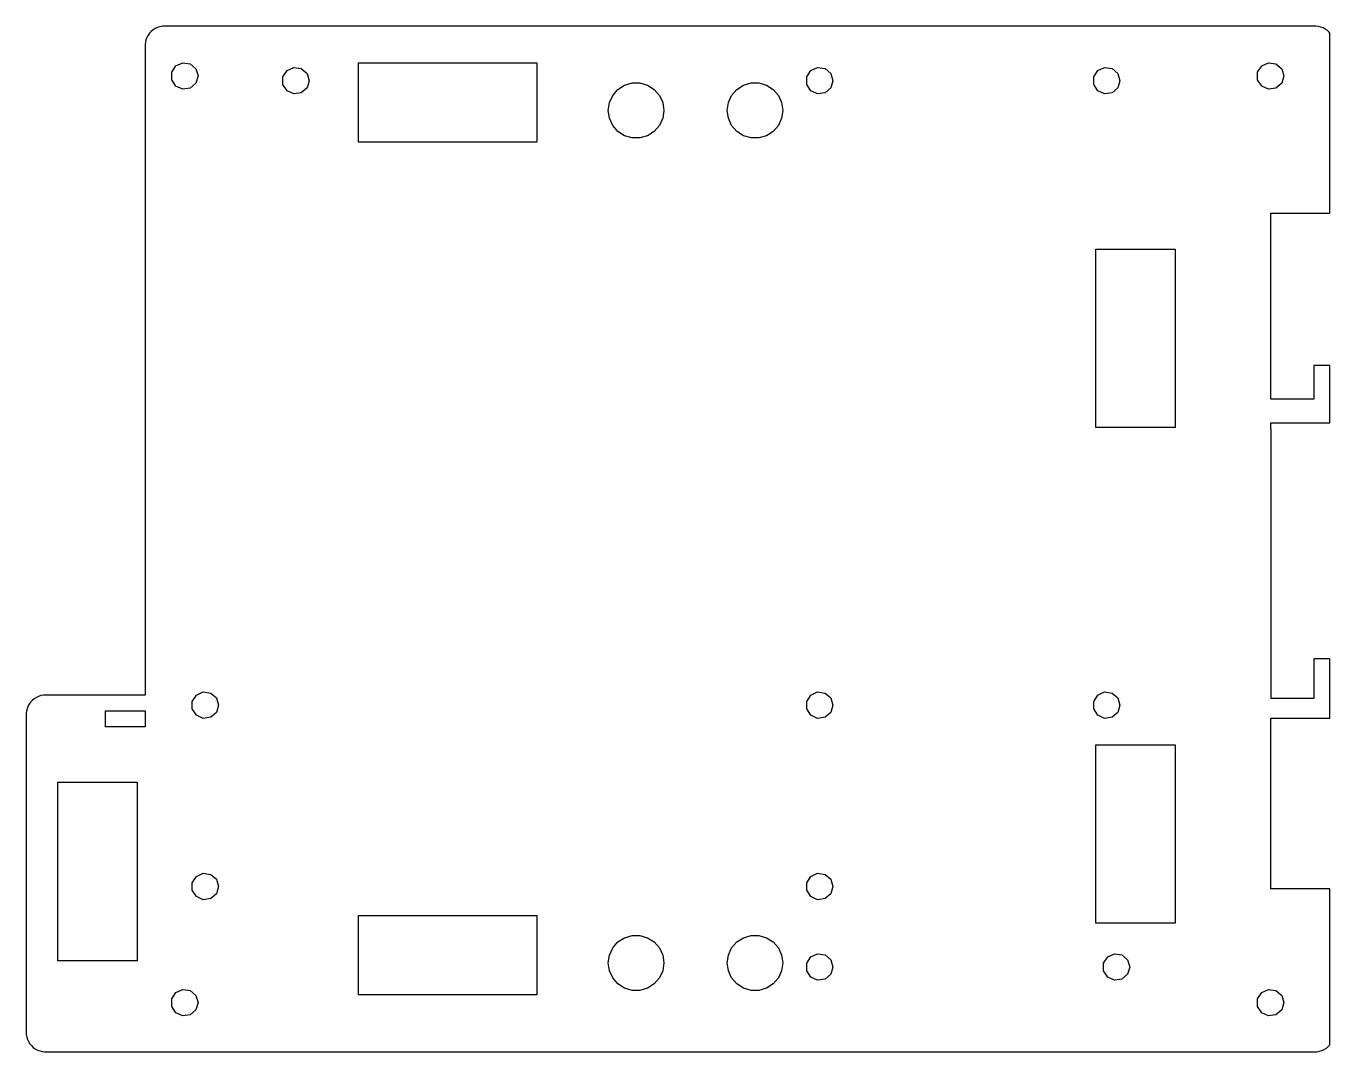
# Model space of a CAD drawing. Extents: x -30 to 299, y 0 to 259.
import ezdxf

# ---------------------------------------------------------------- set-up
doc = ezdxf.new("R2010")
doc.units = 0
doc.layers.get('0').update_dxf_attribs({"linetype": 'CONTINUOUS'})

msp = doc.modelspace()

# ---------------------------------------------------------------- linework, layer by layer
for points in [[(295.627, 0.039427), (296.243, 0.157084), (296.841, 0.351118), (297.409, 0.618467), (297.939, 0.954915), (298.423, 1.35516), (298.84, 1.7995), (298.84, 41.13), (283.94, 41.13), (283.94, 84.13), (298.84, 84.13), (298.84, 99.13), (294.79, 99.13), (294.79, 89.13), (284.04, 89.13), (284.04, 157.13), (283.94, 157.13), (283.94, 158.63), (298.84, 158.63), (298.84, 173.13), (294.79, 173.13), (294.79, 164.63), (283.94, 164.63), (283.94, 211.53), (298.84, 211.53), (298.84, 256.887), (298.645, 257.123), (298.187, 257.553), (297.679, 257.922), (297.129, 258.224), (296.545, 258.455), (295.937, 258.611), (295.314, 258.69), (295, 258.69), (295, 258.7), (5, 258.7), (4.37333, 258.661), (3.75655, 258.543), (3.15938, 258.349), (2.59123, 258.082), (2.06107, 257.745), (1.57726, 257.345), (1.14743, 256.887), (0.778361, 256.379), (0.475865, 255.829), (0.244718, 255.245), (0.088564, 254.637), (0.009867, 254.014), (0.009867, 253.7), (0, 253.7), (0, 90), (-25, 90), (-25.6267, 89.9606), (-26.2435, 89.8429), (-26.8406, 89.6489), (-27.4088, 89.3815), (-27.9389, 89.0451), (-28.4227, 88.6448), (-28.8526, 88.1871), (-29.2216, 87.6791), (-29.5241, 87.1289), (-29.7553, 86.5451), (-29.9114, 85.9369), (-29.9901, 85.3139), (-29.9901, 85), (-30, 85), (-30, 5), (-29.9606, 4.37333), (-29.8429, 3.75655), (-29.6489, 3.15938), (-29.3815, 2.59123), (-29.0451, 2.06107), (-28.6448, 1.57726), (-28.1871, 1.14743), (-27.6791, 0.778361), (-27.1289, 0.475865), (-26.5451, 0.244718), (-25.9369, 0.088564), (-25.314, 0.009867), (-25, 0.009867), (-25, 0), (295, 0)], [(7.79607, 243.587), (6.77083, 245.182), (6.77083, 247.078), (7.79607, 248.673), (9.52104, 249.461), (11.3981, 249.191), (12.8312, 247.95), (13.3655, 246.13), (12.8312, 244.31), (11.3981, 243.069), (9.52104, 242.799)], [(35.8161, 242.377), (34.7908, 243.972), (34.7908, 245.868), (35.8161, 247.463), (37.541, 248.251), (39.4181, 247.981), (40.8512, 246.74), (41.3855, 244.92), (40.8512, 243.1), (39.4181, 241.859), (37.541, 241.589)], [(53.84, 229.43), (53.84, 249.43), (98.84, 249.43), (98.84, 229.43)], [(167.896, 242.377), (166.871, 243.972), (166.871, 245.868), (167.896, 247.463), (169.621, 248.251), (171.498, 247.981), (172.931, 246.74), (173.465, 244.92), (172.931, 243.1), (171.498, 241.859), (169.621, 241.589)], [(240.286, 242.377), (239.261, 243.972), (239.261, 245.868), (240.286, 247.463), (242.011, 248.251), (243.888, 247.981), (245.321, 246.74), (245.855, 244.92), (245.321, 243.1), (243.888, 241.859), (242.011, 241.589)], [(281.636, 243.587), (280.611, 245.182), (280.611, 247.078), (281.636, 248.673), (283.361, 249.461), (285.238, 249.191), (286.671, 247.95), (287.206, 246.13), (286.671, 244.31), (285.238, 243.069), (283.361, 242.799)], [(122.844, 230.501), (120.932, 231.063), (119.256, 232.14), (117.951, 233.646), (117.124, 235.458), (116.84, 237.43), (117.124, 239.402), (117.951, 241.214), (119.256, 242.72), (120.932, 243.797), (122.844, 244.359), (124.836, 244.359), (126.748, 243.797), (128.424, 242.72), (129.729, 241.214), (130.556, 239.402), (130.84, 237.43), (130.556, 235.458), (129.729, 233.646), (128.424, 232.14), (126.748, 231.063), (124.836, 230.501)], [(152.844, 230.501), (150.932, 231.063), (149.256, 232.14), (147.951, 233.646), (147.124, 235.458), (146.84, 237.43), (147.124, 239.402), (147.951, 241.214), (149.256, 242.72), (150.932, 243.797), (152.844, 244.359), (154.836, 244.359), (156.748, 243.797), (158.424, 242.72), (159.729, 241.214), (160.556, 239.402), (160.84, 237.43), (160.556, 235.458), (159.729, 233.646), (158.424, 232.14), (156.748, 231.063), (154.836, 230.501)], [(239.84, 157.43), (239.84, 202.43), (259.84, 202.43), (259.84, 157.43)], [(12.9561, 84.8965), (11.9308, 86.4918), (11.9308, 88.3882), (12.9561, 89.9835), (14.681, 90.7712), (16.5581, 90.5014), (17.9912, 89.2595), (18.5255, 87.44), (17.9912, 85.6205), (16.5581, 84.3786), (14.681, 84.1088)], [(167.896, 84.8965), (166.871, 86.4918), (166.871, 88.3882), (167.896, 89.9835), (169.621, 90.7712), (171.498, 90.5014), (172.931, 89.2595), (173.465, 87.44), (172.931, 85.6205), (171.498, 84.3786), (169.621, 84.1088)], [(240.286, 84.8965), (239.261, 86.4918), (239.261, 88.3882), (240.286, 89.9835), (242.011, 90.7712), (243.888, 90.5014), (245.321, 89.2595), (245.855, 87.44), (245.321, 85.6205), (243.888, 84.3786), (242.011, 84.1088)], [(-10, 82), (-10, 86), (0, 86), (0, 82)], [(239.84, 32.43), (239.84, 77.43), (259.84, 77.43), (259.84, 32.43)], [(-22, 23), (-22, 68), (-2, 68), (-2, 23)], [(12.9561, 39.1765), (11.9308, 40.7718), (11.9308, 42.6682), (12.9561, 44.2635), (14.681, 45.0512), (16.5581, 44.7814), (17.9912, 43.5395), (18.5255, 41.72), (17.9912, 39.9005), (16.5581, 38.6586), (14.681, 38.3888)], [(167.896, 39.1765), (166.871, 40.7718), (166.871, 42.6682), (167.896, 44.2635), (169.621, 45.0512), (171.498, 44.7814), (172.931, 43.5395), (173.465, 41.72), (172.931, 39.9005), (171.498, 38.6586), (169.621, 38.3888)], [(53.84, 14.43), (53.84, 34.43), (98.84, 34.43), (98.84, 14.43)], [(122.844, 15.5012), (120.932, 16.0626), (119.256, 17.1398), (117.951, 18.6455), (117.124, 20.4579), (116.84, 22.43), (117.124, 24.4021), (117.951, 26.2145), (119.256, 27.7202), (120.932, 28.7974), (122.844, 29.3587), (124.836, 29.3587), (126.748, 28.7974), (128.424, 27.7202), (129.729, 26.2145), (130.556, 24.4021), (130.84, 22.43), (130.556, 20.4579), (129.729, 18.6455), (128.424, 17.1398), (126.748, 16.0626), (124.836, 15.5012)], [(152.844, 15.5012), (150.932, 16.0626), (149.256, 17.1398), (147.951, 18.6455), (147.124, 20.4579), (146.84, 22.43), (147.124, 24.4021), (147.951, 26.2145), (149.256, 27.7202), (150.932, 28.7974), (152.844, 29.3587), (154.836, 29.3587), (156.748, 28.7974), (158.424, 27.7202), (159.729, 26.2145), (160.556, 24.4021), (160.84, 22.43), (160.556, 20.4579), (159.729, 18.6455), (158.424, 17.1398), (156.748, 16.0626), (154.836, 15.5012)], [(167.896, 18.8565), (166.871, 20.4518), (166.871, 22.3482), (167.896, 23.9435), (169.621, 24.7312), (171.498, 24.4614), (172.931, 23.2195), (173.465, 21.4), (172.931, 19.5805), (171.498, 18.3386), (169.621, 18.0688)], [(242.786, 18.8565), (241.761, 20.4518), (241.761, 22.3482), (242.786, 23.9435), (244.511, 24.7312), (246.388, 24.4614), (247.821, 23.2195), (248.355, 21.4), (247.821, 19.5805), (246.388, 18.3386), (244.511, 18.0688)], [(7.79607, 9.88652), (6.77083, 11.4818), (6.77083, 13.3782), (7.79607, 14.9735), (9.52104, 15.7612), (11.3981, 15.4914), (12.8312, 14.2495), (13.3655, 12.43), (12.8312, 10.6105), (11.3981, 9.36863), (9.52104, 9.09876)], [(281.636, 9.88652), (280.611, 11.4818), (280.611, 13.3782), (281.636, 14.9735), (283.361, 15.7612), (285.238, 15.4914), (286.671, 14.2495), (287.206, 12.43), (286.671, 10.6105), (285.238, 9.36863), (283.361, 9.09876)]]:
    msp.add_lwpolyline(points, close=True)

doc.saveas('drawing.dxf')
